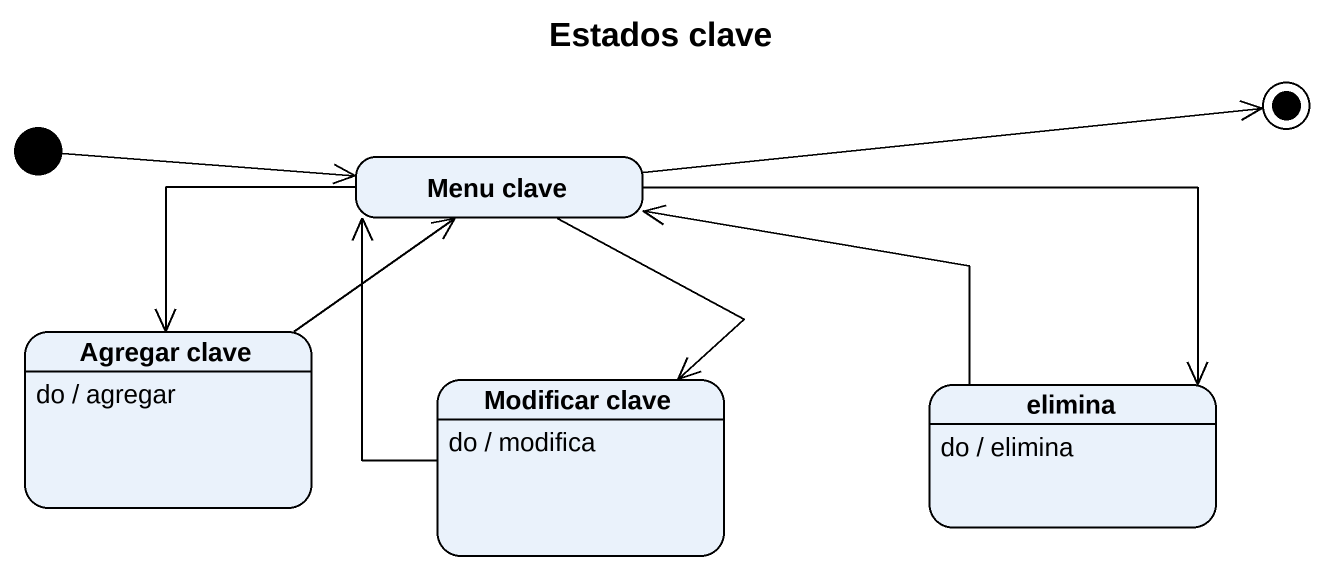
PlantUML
@startuml
title Estados clave
hide empty description
state "Menu clave" as Menu_clave
state "Agregar clave" as Agregar_clave
Agregar_clave : do / agregar
state "Modificar clave" as Modificar_clave
Modificar_clave : do / modifica
state elimina
elimina : do / elimina
[*] -right-> Menu_clave
Menu_clave --> Agregar_clave
Menu_clave --> Modificar_clave
Menu_clave -right-> elimina
Agregar_clave -up-> Menu_clave
Modificar_clave -up-> Menu_clave
elimina -left-> Menu_clave
Menu_clave -right-> [*]
@enduml
